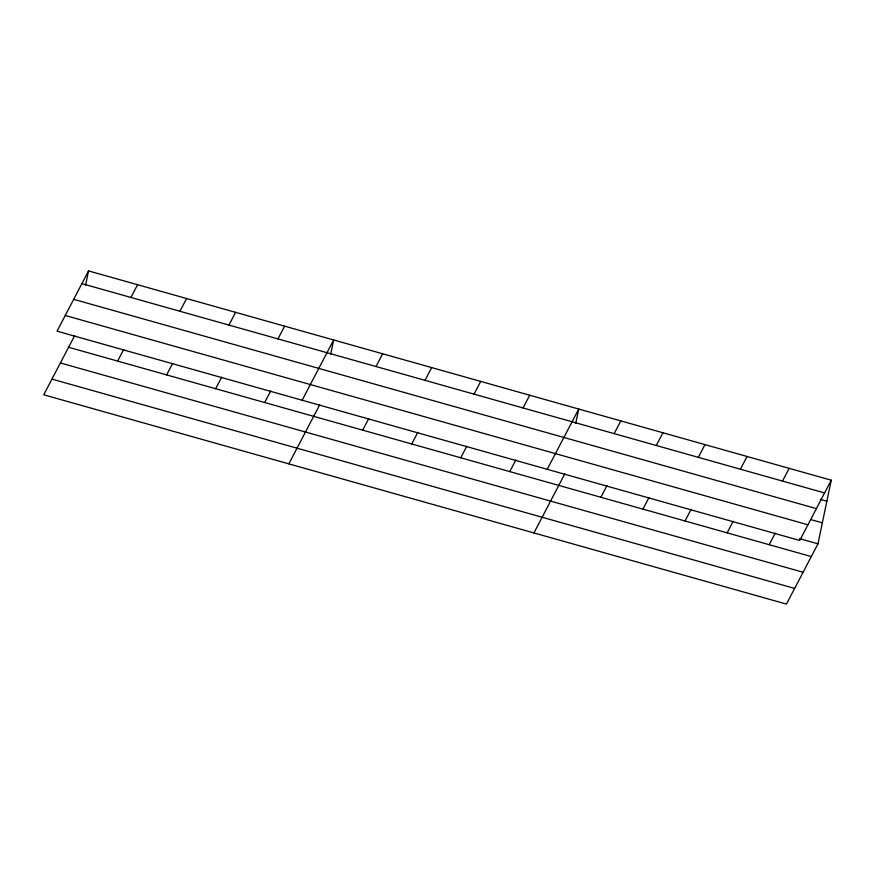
<?xml version="1.0" encoding="UTF-8"?>
<svg xmlns="http://www.w3.org/2000/svg" width="875" height="875" viewBox="0 0 875 875"><rect width="100%" height="100%" fill="white"/><g stroke="black" fill="none" stroke-linecap="round" stroke-linejoin="round"><path stroke-width="1.31" d="M85.542 285.337L88.55 270.9L831.25 480.2L817.95 543.834L786.45 604.1L43.75 394.8L74.648 335.694M330.63 354.408L333.648 339.97L302.137 400.236M575.717 423.478L578.736 409.041L547.225 469.306M88.55 270.9L57.05 331.166L799.739 540.466L831.25 480.2M130.911 297.456L137.572 284.714M117.611 361.091L123.67 349.508M179.933 311.27L186.594 298.528M166.633 374.905L172.692 363.322M228.955 325.073L235.605 312.342M215.655 388.719L221.703 377.136M277.966 338.887L284.627 326.156M264.666 402.533L270.725 390.95M288.837 463.87L319.736 404.764M375.998 366.516L382.659 353.784M362.709 430.15L368.758 418.578M425.02 380.33L431.681 367.598M411.72 443.964L417.78 432.392M474.042 394.144L480.692 381.413M460.742 457.778L466.791 446.206M523.053 407.958L529.714 395.227M509.764 471.592L515.812 460.02M533.925 532.941L564.834 473.834M614.163 433.628L620.823 420.897M600.863 497.262L606.922 485.691M656.25 445.495L662.911 432.753M642.95 509.13L648.998 497.547M698.337 457.352L704.987 444.62M685.038 520.986L691.086 509.414M740.414 469.208L747.075 456.477M727.125 532.842L733.173 521.27M782.502 481.075L789.163 468.333M769.212 544.709L775.261 533.127M81.9 283.642L824.589 492.931M820.291 499.341L826.864 501.2M73.697 299.327L816.397 508.616M810.502 519.498L822.336 522.834M65.242 315.481L807.942 524.781M799.542 538.639L817.95 543.834M68.6 347.277L811.289 556.566M60.397 362.961L803.097 572.25M51.953 379.116L794.642 588.416"/></g></svg>
